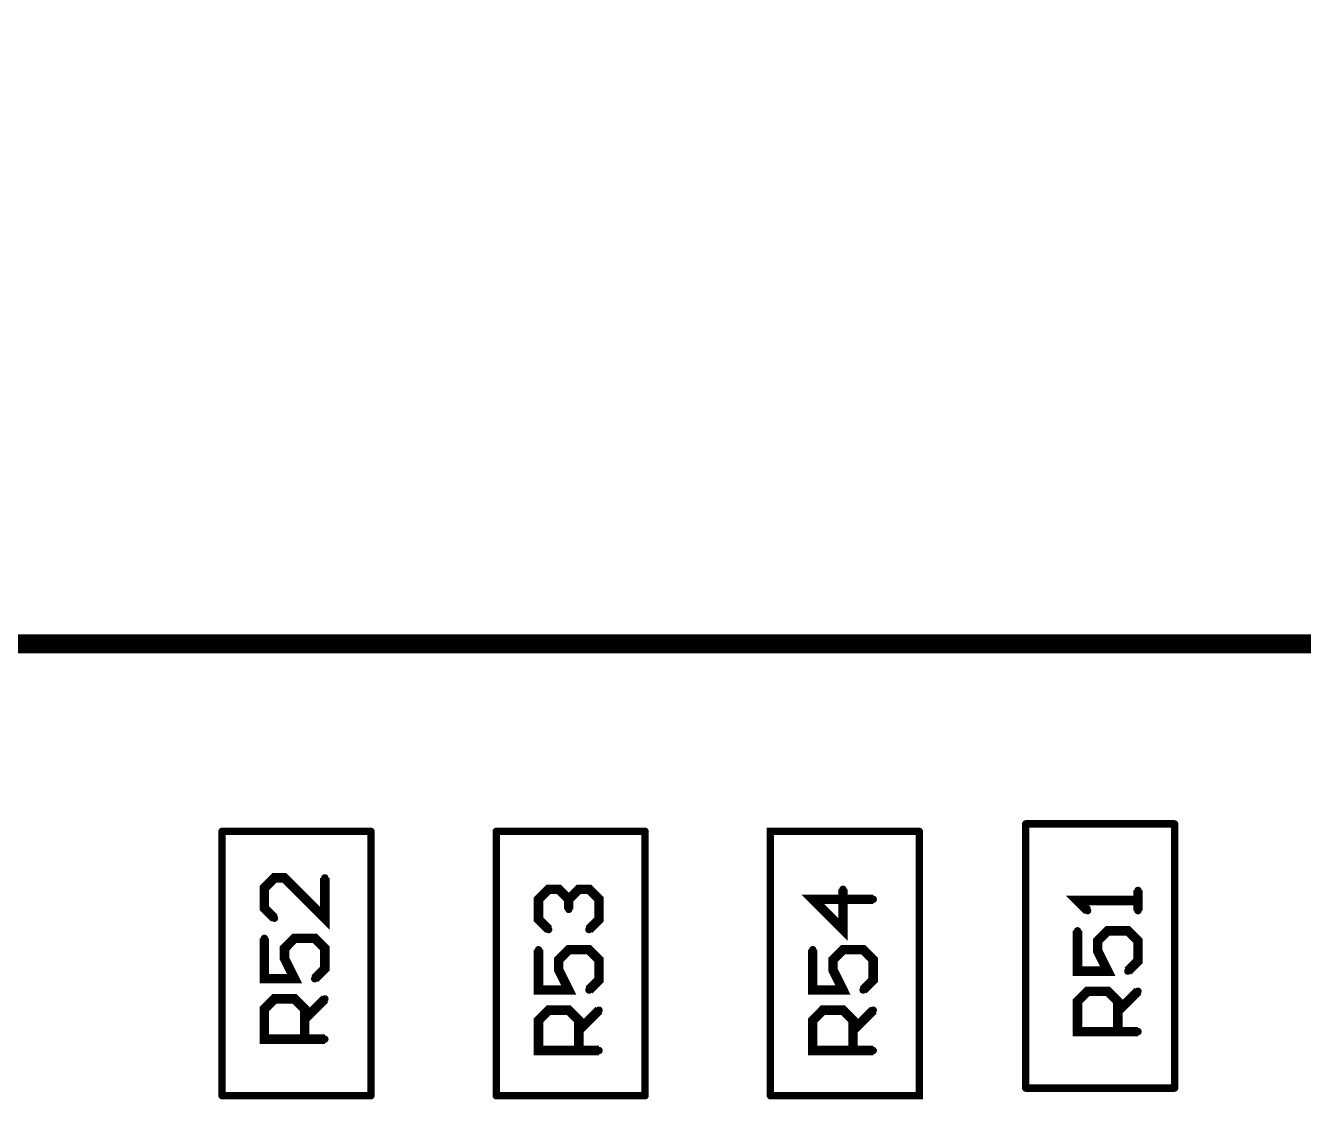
# Model space of a CAD drawing. Extents: x -4.2 to 14.8, y -3.5 to 8.8.
# Drawn here: x 0.000557 to 0.001233, y 0.003364 to 0.003932 of the extents above; entities that cross this region are included whole.
import ezdxf

# ---------------------------------------------------------------- set-up
doc = ezdxf.new("R2010")
doc.units = 0
doc.layers.add('2D_LINE_00', color=1, linetype='CONTINUOUS')

# ---------------------------------------------------------------- blocks, each defined once
blk = doc.blocks.new('DRAWING_84')
at = {"layer": '2D_LINE_00', "const_width": 0.00001}
blk.add_lwpolyline([(0, 0), (0.00219501, 0), (0.00219501, 0.00119499)], dxfattribs=at)
blk = doc.blocks.new('SMOOTH_0$000003937')
at = {"const_width": 0.00000197}
blk.add_lwpolyline([(-0.00000097, 0, 1), (0.00000097, 0, 1)], format="xyb", close=True, dxfattribs=at)
blk = doc.blocks.new('DRAWING_1094')
at = {"layer": '2D_LINE_00', "const_width": 0.00000394}
blk.add_lwpolyline([(0, 0), (0.00007874, 0)], dxfattribs=at)
at = {"layer": '2D_LINE_00'}
for p in [(0, 0), (0.00007874, 0)]:
    blk.add_blockref('SMOOTH_0$000003937', p, dxfattribs=at)
blk = doc.blocks.new('DRAWING_1095')
at = {"layer": '2D_LINE_00', "const_width": 0.00000394}
blk.add_lwpolyline([(0, 0), (0, 0.00013976)], dxfattribs=at)
at = {"layer": '2D_LINE_00'}
for p in [(0, 0.00013976), (0, 0)]:
    blk.add_blockref('SMOOTH_0$000003937', p, dxfattribs=at)
blk = doc.blocks.new('DRAWING_1096')
at = {"layer": '2D_LINE_00', "const_width": 0.00000394}
blk.add_lwpolyline([(0, 0), (0, 0.00013976)], dxfattribs=at)
at = {"layer": '2D_LINE_00'}
for p in [(0, 0.00013976), (0, 0)]:
    blk.add_blockref('SMOOTH_0$000003937', p, dxfattribs=at)
blk = doc.blocks.new('DRAWING_1097')
at = {"layer": '2D_LINE_00', "const_width": 0.00000394}
blk.add_lwpolyline([(0, 0), (0.00007874, 0)], dxfattribs=at)
at = {"layer": '2D_LINE_00'}
for p in [(0, 0), (0.00007874, 0)]:
    blk.add_blockref('SMOOTH_0$000003937', p, dxfattribs=at)
blk = doc.blocks.new('DRAWING_1098')
at = {"layer": '2D_LINE_00', "const_width": 0.00000394}
blk.add_lwpolyline([(0, 0), (0.00007871, 0)], dxfattribs=at)
at = {"layer": '2D_LINE_00'}
for p in [(0, 0), (0.00007871, 0)]:
    blk.add_blockref('SMOOTH_0$000003937', p, dxfattribs=at)
blk = doc.blocks.new('DRAWING_1099')
at = {"layer": '2D_LINE_00', "const_width": 0.00000394}
blk.add_lwpolyline([(0, 0), (0, 0.00013976)], dxfattribs=at)
at = {"layer": '2D_LINE_00'}
for p in [(0, 0.00013976), (0, 0)]:
    blk.add_blockref('SMOOTH_0$000003937', p, dxfattribs=at)
blk = doc.blocks.new('DRAWING_1100')
at = {"layer": '2D_LINE_00', "const_width": 0.00000394}
blk.add_lwpolyline([(0, 0), (0, 0.00013976)], dxfattribs=at)
at = {"layer": '2D_LINE_00'}
for p in [(0, 0.00013976), (0, 0)]:
    blk.add_blockref('SMOOTH_0$000003937', p, dxfattribs=at)
blk = doc.blocks.new('DRAWING_1101')
at = {"layer": '2D_LINE_00', "const_width": 0.00000394}
blk.add_lwpolyline([(0, 0), (0.00007871, 0)], dxfattribs=at)
at = {"layer": '2D_LINE_00'}
for p in [(0, 0), (0.00007871, 0)]:
    blk.add_blockref('SMOOTH_0$000003937', p, dxfattribs=at)
blk = doc.blocks.new('DRAWING_1102')
at = {"layer": '2D_LINE_00', "const_width": 0.00000394}
blk.add_lwpolyline([(0, 0), (0.00007874, 0), (0.00007874, 0.00013976)], dxfattribs=at)
at = {"layer": '2D_LINE_00'}
for p in [(0.00007874, 0.00013976), (0, 0), (0.00007874, 0)]:
    blk.add_blockref('SMOOTH_0$000003937', p, dxfattribs=at)
blk = doc.blocks.new('DRAWING_1103')
at = {"layer": '2D_LINE_00', "const_width": 0.00000394}
blk.add_lwpolyline([(0, 0), (0, 0.00013976), (0.00007874, 0.00013976)], dxfattribs=at)
at = {"layer": '2D_LINE_00'}
for p in [(0, 0.00013976), (0.00007874, 0.00013976), (0, 0)]:
    blk.add_blockref('SMOOTH_0$000003937', p, dxfattribs=at)
blk = doc.blocks.new('DRAWING_1104')
at = {"layer": '2D_LINE_00', "const_width": 0.00000394}
blk.add_lwpolyline([(0, 0), (0.00007871, 0)], dxfattribs=at)
at = {"layer": '2D_LINE_00'}
for p in [(0, 0), (0.00007871, 0)]:
    blk.add_blockref('SMOOTH_0$000003937', p, dxfattribs=at)
blk = doc.blocks.new('DRAWING_1105')
at = {"layer": '2D_LINE_00', "const_width": 0.00000394}
blk.add_lwpolyline([(0, 0), (0, 0.00013974)], dxfattribs=at)
at = {"layer": '2D_LINE_00'}
for p in [(0, 0.00013974), (0, 0)]:
    blk.add_blockref('SMOOTH_0$000003937', p, dxfattribs=at)
blk = doc.blocks.new('DRAWING_1106')
at = {"layer": '2D_LINE_00', "const_width": 0.00000394}
blk.add_lwpolyline([(0, 0), (0, 0.00013974)], dxfattribs=at)
at = {"layer": '2D_LINE_00'}
for p in [(0, 0.00013974), (0, 0)]:
    blk.add_blockref('SMOOTH_0$000003937', p, dxfattribs=at)
blk = doc.blocks.new('DRAWING_1107')
at = {"layer": '2D_LINE_00', "const_width": 0.00000394}
blk.add_lwpolyline([(0, 0), (0.00007871, 0)], dxfattribs=at)
at = {"layer": '2D_LINE_00'}
for p in [(0, 0), (0.00007871, 0)]:
    blk.add_blockref('SMOOTH_0$000003937', p, dxfattribs=at)
blk = doc.blocks.new('DRAWING_2773')
at = {"layer": '2D_LINE_00', "const_width": 0.00000501}
blk.add_lwpolyline([(0, 0), (-0.00003199, 0), (-0.00003199, 0.00001598), (-0.00002667, 0.00002131), (-0.00001601, 0.00002131), (-0.00001068, 0.00001598), (-0.00001068, 0)], dxfattribs=at)
at = {"layer": '2D_LINE_00'}
for p in [(-0.00002667, 0.00002131), (-0.00001601, 0.00002131), (-0.00003199, 0.00001598), (-0.00001068, 0.00001598), (-0.00003199, 0), (-0.00001068, 0), (0, 0)]:
    blk.add_blockref('SMOOTH_0$000003937', p, dxfattribs=at)
blk = doc.blocks.new('DRAWING_2774')
at = {"layer": '2D_LINE_00', "const_width": 0.00000501}
blk.add_lwpolyline([(0, 0), (0.00001068, 0.00001066)], dxfattribs=at)
at = {"layer": '2D_LINE_00'}
for p in [(0.00001068, 0.00001066), (0, 0)]:
    blk.add_blockref('SMOOTH_0$000003937', p, dxfattribs=at)
blk = doc.blocks.new('DRAWING_2775')
at = {"layer": '2D_LINE_00', "const_width": 0.00000501}
blk.add_lwpolyline([(0, 0), (0, -0.00002134), (0.00001598, -0.00002134), (0.00001066, -0.00001066), (0.00001066, -0.00000533), (0.00001598, 0), (0.00002664, 0), (0.00003199, -0.00000533), (0.00003199, -0.00001601), (0.00002664, -0.00002134)], dxfattribs=at)
at = {"layer": '2D_LINE_00'}
for p in [(0, 0), (0.00001598, 0), (0.00002664, 0), (0.00001066, -0.00000533), (0.00003199, -0.00000533), (0.00001066, -0.00001066), (0, -0.00002134), (0.00001598, -0.00002134), (0.00002664, -0.00002134), (0.00003199, -0.00001601)]:
    blk.add_blockref('SMOOTH_0$000003937', p, dxfattribs=at)
blk = doc.blocks.new('DRAWING_2776')
at = {"layer": '2D_LINE_00', "const_width": 0.00000501}
blk.add_lwpolyline([(0, 0), (0, -0.00002134), (-0.00002134, 0), (-0.00002667, 0), (-0.00003199, -0.00000535), (-0.00003199, -0.00001601), (-0.00002667, -0.00002134)], dxfattribs=at)
at = {"layer": '2D_LINE_00'}
for p in [(-0.00002667, 0), (-0.00002134, 0), (0, 0), (-0.00003199, -0.00000535), (-0.00003199, -0.00001601), (-0.00002667, -0.00002134), (0, -0.00002134)]:
    blk.add_blockref('SMOOTH_0$000003937', p, dxfattribs=at)
blk = doc.blocks.new('DRAWING_2777')
at = {"layer": '2D_LINE_00', "const_width": 0.00000501}
blk.add_lwpolyline([(0, 0), (-0.00003199, 0), (-0.00003199, 0.00001598), (-0.00002667, 0.00002134), (-0.00001601, 0.00002134), (-0.00001066, 0.00001598), (-0.00001066, 0)], dxfattribs=at)
at = {"layer": '2D_LINE_00'}
for p in [(-0.00002667, 0.00002134), (-0.00001601, 0.00002134), (-0.00003199, 0.00001598), (-0.00001066, 0.00001598), (-0.00003199, 0), (-0.00001066, 0), (0, 0)]:
    blk.add_blockref('SMOOTH_0$000003937', p, dxfattribs=at)
blk = doc.blocks.new('DRAWING_2778')
at = {"layer": '2D_LINE_00', "const_width": 0.00000501}
blk.add_lwpolyline([(0, 0), (0.00001066, 0.00001068)], dxfattribs=at)
at = {"layer": '2D_LINE_00'}
for p in [(0.00001066, 0.00001068), (0, 0)]:
    blk.add_blockref('SMOOTH_0$000003937', p, dxfattribs=at)
blk = doc.blocks.new('DRAWING_2779')
at = {"layer": '2D_LINE_00', "const_width": 0.00000501}
blk.add_lwpolyline([(0, 0), (0, -0.00002131), (0.00001598, -0.00002131), (0.00001066, -0.00001066), (0.00001066, -0.00000533), (0.00001598, 0), (0.00002667, 0), (0.00003199, -0.00000533), (0.00003199, -0.00001598), (0.00002667, -0.00002131)], dxfattribs=at)
at = {"layer": '2D_LINE_00'}
for p in [(0, 0), (0.00001598, 0), (0.00002667, 0), (0.00001066, -0.00000533), (0.00003199, -0.00000533), (0.00001066, -0.00001066), (0, -0.00002131), (0.00001598, -0.00002131), (0.00002667, -0.00002131), (0.00003199, -0.00001598)]:
    blk.add_blockref('SMOOTH_0$000003937', p, dxfattribs=at)
blk = doc.blocks.new('DRAWING_2780')
at = {"layer": '2D_LINE_00', "const_width": 0.00000501}
blk.add_lwpolyline([(0, 0), (-0.00000533, 0.00000533), (-0.00000533, 0.00001598), (0, 0.00002131), (0.00000533, 0.00002131), (0.00001066, 0.00001598), (0.00001066, 0.00001066), (0.00001066, 0.00001598), (0.00001601, 0.00002131), (0.00002134, 0.00002131), (0.00002667, 0.00001598), (0.00002667, 0.00000533), (0.00002134, 0)], dxfattribs=at)
at = {"layer": '2D_LINE_00'}
for p in [(0, 0.00002131), (0.00000533, 0.00002131), (0.00001601, 0.00002131), (0.00002134, 0.00002131), (-0.00000533, 0.00001598), (0.00001066, 0.00001598), (0.00001066, 0.00001598), (0.00002667, 0.00001598), (-0.00000533, 0.00000533), (0.00001066, 0.00001066), (0.00002667, 0.00000533), (0, 0), (0.00002134, 0)]:
    blk.add_blockref('SMOOTH_0$000003937', p, dxfattribs=at)
blk = doc.blocks.new('DRAWING_2781')
at = {"layer": '2D_LINE_00', "const_width": 0.00000501}
blk.add_lwpolyline([(0, 0), (-0.00003197, 0), (-0.00003197, 0.00001598), (-0.00002664, 0.00002134), (-0.00001598, 0.00002134), (-0.00001066, 0.00001598), (-0.00001066, 0)], dxfattribs=at)
at = {"layer": '2D_LINE_00'}
for p in [(-0.00002664, 0.00002134), (-0.00001598, 0.00002134), (-0.00003197, 0.00001598), (-0.00001066, 0.00001598), (-0.00003197, 0), (-0.00001066, 0), (0, 0)]:
    blk.add_blockref('SMOOTH_0$000003937', p, dxfattribs=at)
blk = doc.blocks.new('DRAWING_2782')
at = {"layer": '2D_LINE_00', "const_width": 0.00000501}
blk.add_lwpolyline([(0, 0), (0.00001066, 0.00001068)], dxfattribs=at)
at = {"layer": '2D_LINE_00'}
for p in [(0.00001066, 0.00001068), (0, 0)]:
    blk.add_blockref('SMOOTH_0$000003937', p, dxfattribs=at)
blk = doc.blocks.new('DRAWING_2783')
at = {"layer": '2D_LINE_00', "const_width": 0.00000501}
blk.add_lwpolyline([(0, 0), (0, -0.00002131), (0.00001598, -0.00002131), (0.00001066, -0.00001066), (0.00001066, -0.00000533), (0.00001598, 0), (0.00002664, 0), (0.00003197, -0.00000533), (0.00003197, -0.00001598), (0.00002664, -0.00002131)], dxfattribs=at)
at = {"layer": '2D_LINE_00'}
for p in [(0, 0), (0.00001598, 0), (0.00002664, 0), (0.00001066, -0.00000533), (0.00003197, -0.00000533), (0.00001066, -0.00001066), (0, -0.00002131), (0.00001598, -0.00002131), (0.00002664, -0.00002131), (0.00003197, -0.00001598)]:
    blk.add_blockref('SMOOTH_0$000003937', p, dxfattribs=at)
blk = doc.blocks.new('DRAWING_2784')
at = {"layer": '2D_LINE_00', "const_width": 0.00000501}
blk.add_lwpolyline([(0, 0), (-0.00003197, 0), (-0.00001598, -0.00001598), (-0.00001598, 0.00000533)], dxfattribs=at)
at = {"layer": '2D_LINE_00'}
for p in [(-0.00001598, 0.00000533), (-0.00003197, 0), (0, 0), (-0.00001598, -0.00001598)]:
    blk.add_blockref('SMOOTH_0$000003937', p, dxfattribs=at)
blk = doc.blocks.new('DRAWING_2785')
at = {"layer": '2D_LINE_00', "const_width": 0.00000501}
blk.add_lwpolyline([(0, 0), (-0.00003199, 0), (-0.00003199, 0.00001598), (-0.00002667, 0.00002134), (-0.00001601, 0.00002134), (-0.00001068, 0.00001598), (-0.00001068, 0)], dxfattribs=at)
at = {"layer": '2D_LINE_00'}
for p in [(-0.00002667, 0.00002134), (-0.00001601, 0.00002134), (-0.00003199, 0.00001598), (-0.00001068, 0.00001598), (-0.00003199, 0), (-0.00001068, 0), (0, 0)]:
    blk.add_blockref('SMOOTH_0$000003937', p, dxfattribs=at)
blk = doc.blocks.new('DRAWING_2786')
at = {"layer": '2D_LINE_00', "const_width": 0.00000501}
blk.add_lwpolyline([(0, 0), (0.00001068, 0.00001068)], dxfattribs=at)
at = {"layer": '2D_LINE_00'}
for p in [(0.00001068, 0.00001068), (0, 0)]:
    blk.add_blockref('SMOOTH_0$000003937', p, dxfattribs=at)
blk = doc.blocks.new('DRAWING_2787')
at = {"layer": '2D_LINE_00', "const_width": 0.00000501}
blk.add_lwpolyline([(0, 0), (0, -0.00002131), (0.00001598, -0.00002131), (0.00001066, -0.00001066), (0.00001066, -0.00000533), (0.00001598, 0), (0.00002664, 0), (0.00003199, -0.00000533), (0.00003199, -0.00001598), (0.00002664, -0.00002131)], dxfattribs=at)
at = {"layer": '2D_LINE_00'}
for p in [(0, 0), (0.00001598, 0), (0.00002664, 0), (0.00001066, -0.00000533), (0.00003199, -0.00000533), (0.00001066, -0.00001066), (0, -0.00002131), (0.00001598, -0.00002131), (0.00002664, -0.00002131), (0.00003199, -0.00001598)]:
    blk.add_blockref('SMOOTH_0$000003937', p, dxfattribs=at)
blk = doc.blocks.new('DRAWING_2788')
at = {"layer": '2D_LINE_00', "const_width": 0.00000501}
blk.add_lwpolyline([(0, 0), (0, 0.00001066), (0, 0.00000533), (-0.00003199, 0.00000533), (-0.00002667, 0)], dxfattribs=at)
at = {"layer": '2D_LINE_00'}
for p in [(-0.00003199, 0.00000533), (0, 0.00001066), (0, 0.00000533), (-0.00002667, 0), (0, 0)]:
    blk.add_blockref('SMOOTH_0$000003937', p, dxfattribs=at)

msp = doc.modelspace()

# ---------------------------------------------------------------- block references
for name, p in [('DRAWING_84', (-0.00015, 0.00360501)), ('DRAWING_1094', (0.00066063, 0.00350588)), ('DRAWING_1095', (0.00066063, 0.00336612)), ('DRAWING_1096', (0.00073937, 0.00336612)), ('DRAWING_1098', (0.00080564, 0.00350588)), ('DRAWING_1099', (0.00080564, 0.00336612)), ('DRAWING_1100', (0.00088436, 0.00336612)), ('DRAWING_1102', (0.00095063, 0.00336612)), ('DRAWING_1103', (0.00095063, 0.00336612)), ('DRAWING_1104', (0.00108564, 0.00350987)), ('DRAWING_1105', (0.00108564, 0.00337013)), ('DRAWING_1106', (0.00116436, 0.00337013)), ('DRAWING_2776', (0.00071501, 0.00348131)), ('DRAWING_2780', (0.00083333, 0.00345399)), ('DRAWING_2784', (0.00100499, 0.00346997)), ('DRAWING_2788', (0.00114501, 0.00346399)), ('DRAWING_2787', (0.00111302, 0.00345331)), ('DRAWING_2775', (0.00068302, 0.00344932)), ('DRAWING_2779', (0.00082801, 0.00344331)), ('DRAWING_2783', (0.00097302, 0.00344331)), ('DRAWING_2773', (0.00071501, 0.00339601)), ('DRAWING_2774', (0.00070433, 0.00340667)), ('DRAWING_2785', (0.00114501, 0.0034)), ('DRAWING_2786', (0.00113433, 0.00341066)), ('DRAWING_2777', (0.00086, 0.00339)), ('DRAWING_2778', (0.00084934, 0.00340066)), ('DRAWING_2781', (0.00100499, 0.00339)), ('DRAWING_2782', (0.00099433, 0.00340066)), ('DRAWING_1097', (0.00066063, 0.00336612)), ('DRAWING_1101', (0.00080564, 0.00336612)), ('DRAWING_1107', (0.00108564, 0.00337013))]:
    msp.add_blockref(name, p)

doc.saveas('drawing.dxf')
